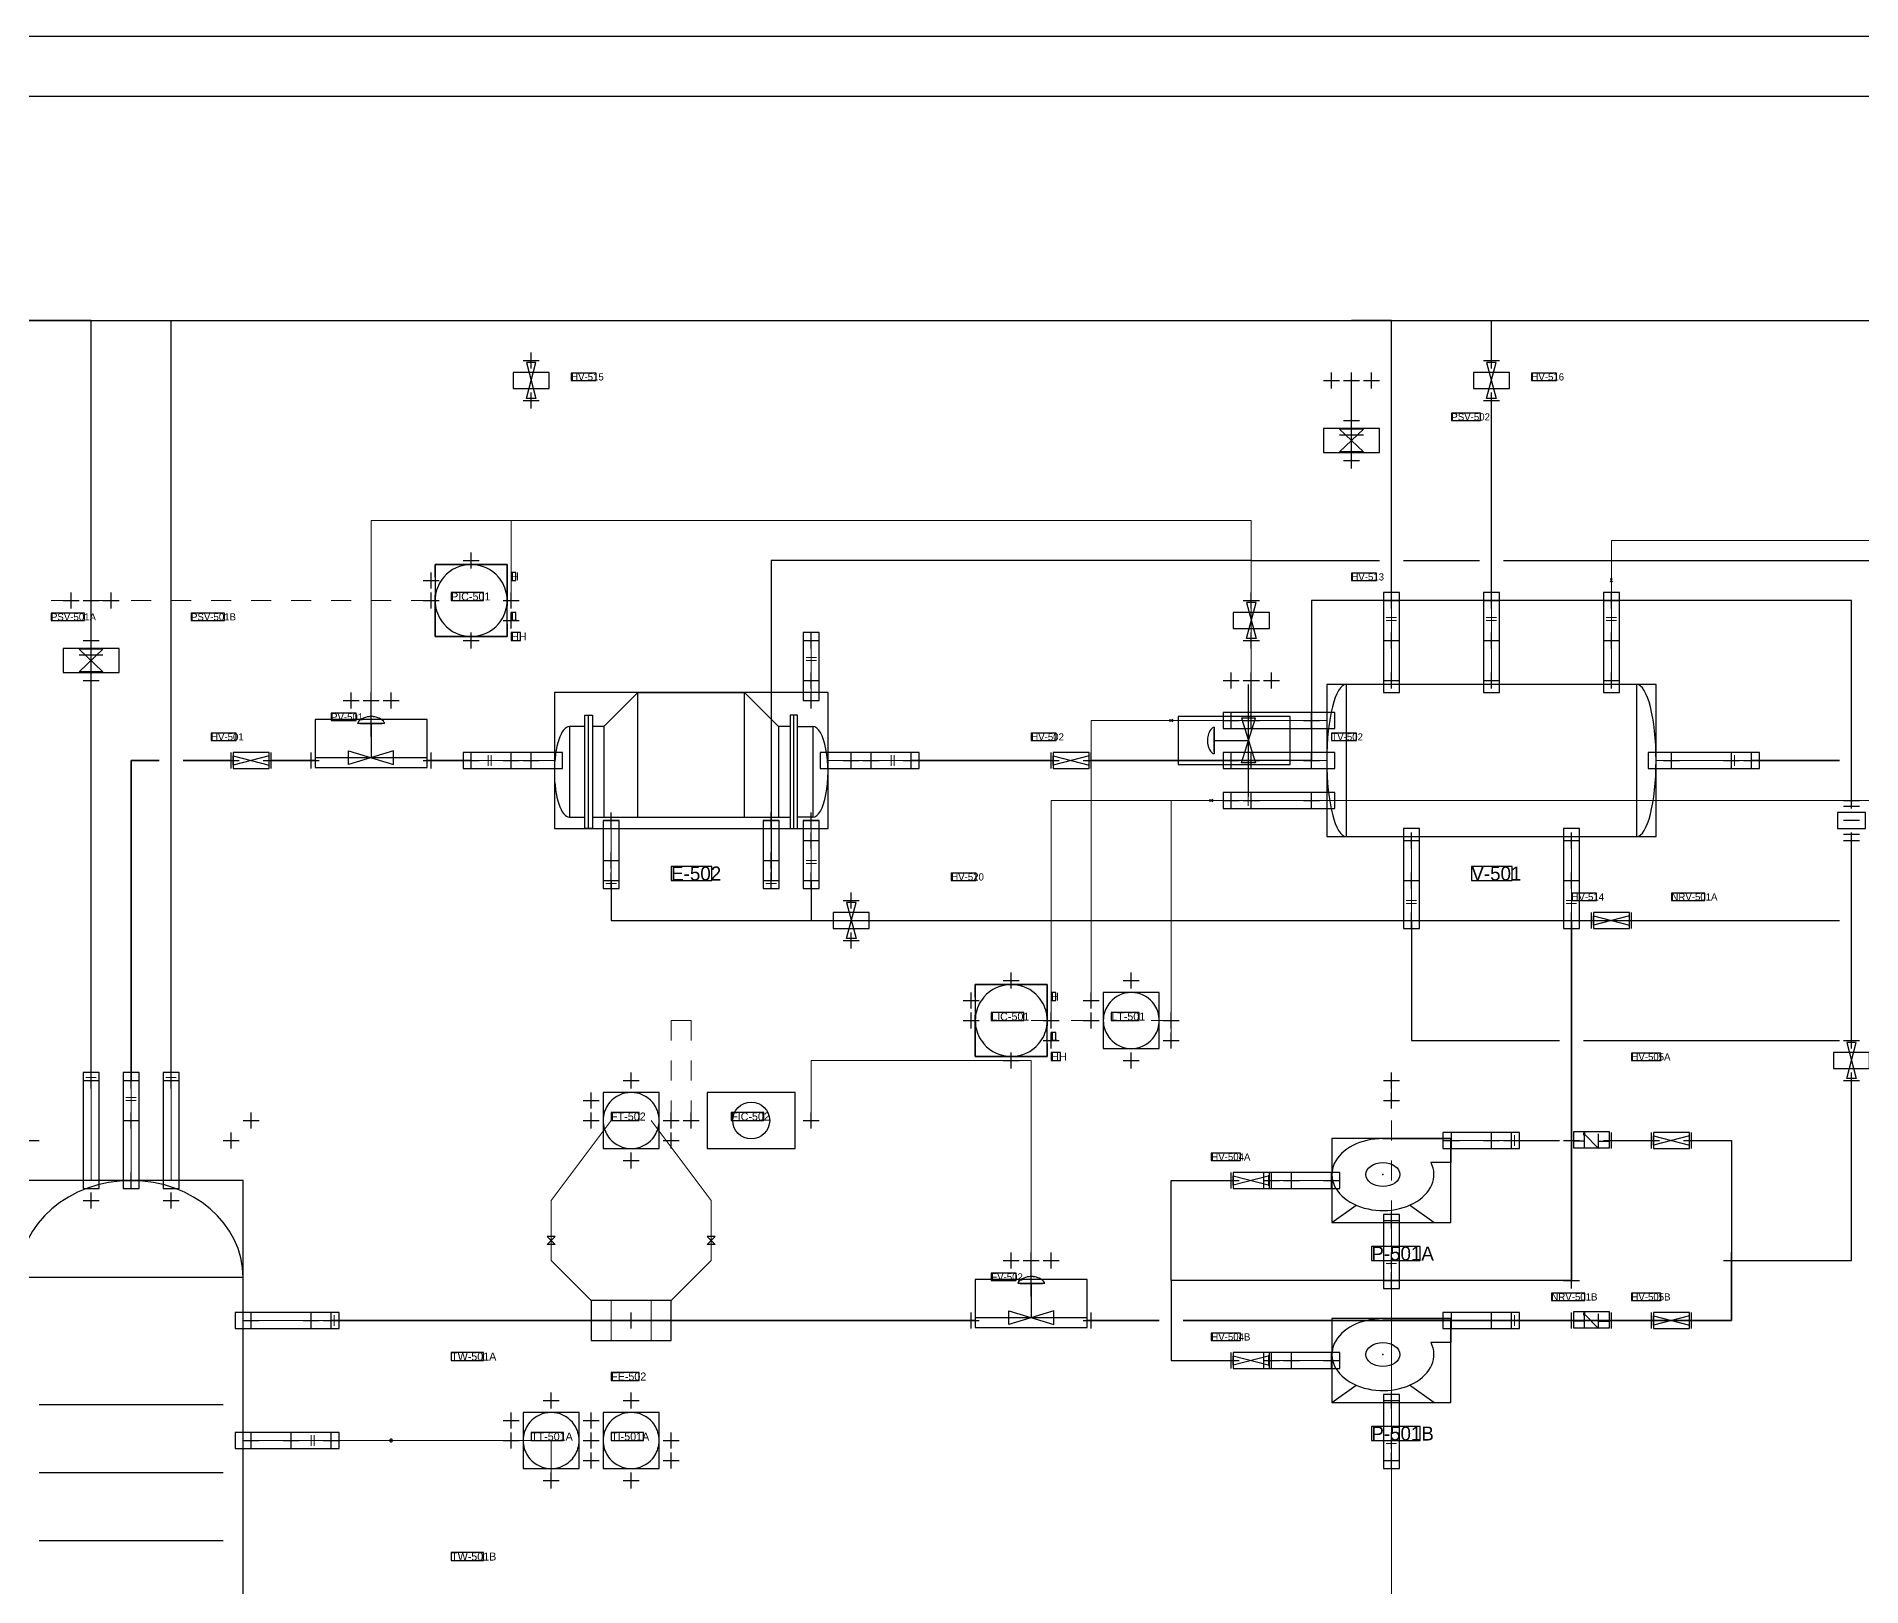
# Model space of a CAD drawing. Header units: metres. Extents: x 10 to 1179, y 10 to 831.
# Drawn here: x 476.4 to 932.5, y 443.5 to 831 of the extents above; entities that cross this region are included whole.
import ezdxf

# ---------------------------------------------------------------- set-up
doc = ezdxf.new("R2010")
doc.units = ezdxf.units.M
for name, color, linetype in [('BORDER', 7, 'Continuous'), ('DRAIN', 8, 'Continuous'), ('EQUIPMENT', 4, 'Continuous'), ('FLARE', 7, 'Continuous'), ('IMPULSE_LINE', 2, 'Continuous'), ('INSTRUMENT', 6, 'Continuous'), ('NOZZLES', 1, 'Continuous'), ('PROCESS', 1, 'Continuous'), ('QA_OVERLAY', 2, 'Continuous'), ('SIGNAL_ELECTRIC', 2, 'Continuous'), ('SIGNAL_PNEUMATIC', 2, 'Continuous'), ('SYMBOLS', 4, 'Continuous'), ('TEXT', 7, 'Continuous'), ('UTILITY', 5, 'Continuous'), ('VALVES', 1, 'Continuous')]:
    doc.layers.add(name, color=color, linetype=linetype)

# ---------------------------------------------------------------- blocks, each defined once
blk = doc.blocks.new('YAML_PID_DEETHANIZER_COLUMN')
at = {"layer": 'EQUIPMENT'}
blk.add_lwpolyline([(-0.5, -1.875), (0.5, -1.875), (0.5, 1.875), (-0.5, 1.875)], close=True, dxfattribs=at)
for centre, major_axis, start_param, end_param in [((0, 1.875), (-0.5, 0), 3.141593, 6.283185), ((0, -1.875), (0, -0.5), 4.712389, 7.853982)]:
    blk.add_ellipse(centre, major_axis=major_axis, ratio=1, start_param=start_param, end_param=end_param, dxfattribs=at)
blk = doc.blocks.new('YAML_PID_OVERHEAD_CONDENSER')
for p, q in [((-0.875, 0.75), (0.875, 0.75)), ((-1.6875, -0.75), (-1.6875, 0.5)), ((1.6875, -0.75), (1.6875, 0.5))]:
    blk.add_line(p, q)
for points in [[(-0.875, -0.625), (-0.875, 0.75), (-1.4375, 0.375), (-1.4375, -0.625)], [(0.875, -0.625), (0.875, 0.75), (1.4375, 0.375), (1.4375, -0.625)]]:
    blk.add_lwpolyline(points)
for points in [[(-1.75, 0.5), (-1.625, 0.5), (-1.625, -0.75), (-1.75, -0.75)], [(1.75, 0.5), (1.625, 0.5), (1.625, -0.75), (1.75, -0.75)]]:
    blk.add_lwpolyline(points, close=True)
at = {"linetype": 'CONTINUOUS'}
for points in [[(-1.75, 0.375), (-2, 0.375), (-2, -0.625)], [(-1.4375, 0.375), (-1.625, 0.375)], [(1.625, 0.375), (1.4375, 0.375)], [(1.75, 0.375), (2, 0.375), (2, -0.625)], [(-2, -0.625), (-1.75, -0.625)], [(-1.625, -0.625), (1.625, -0.625)], [(2, -0.625), (1.75, -0.625)]]:
    blk.add_lwpolyline(points, dxfattribs=at)
for centre, start_param, end_param in [((-2, -0.125), 3.1415927, 6.2831853), ((2, -0.125), 0, 3.1415927)]:
    blk.add_ellipse(centre, major_axis=(0, -0.5), ratio=0.5, start_param=start_param, end_param=end_param)
blk = doc.blocks.new('YAML_PID_REFLUX_DRUM')
at = {"layer": 'EQUIPMENT'}
blk.add_lwpolyline([(-1.875, -0.5), (1.875, -0.5), (1.875, 0.5), (-1.875, 0.5)], close=True, dxfattribs=at)
for centre, major_axis in [((-1.875, 0), (0, -0.5)), ((1.875, 0), (0, 0.5))]:
    blk.add_ellipse(centre, major_axis=major_axis, ratio=0.5, start_param=3.141593, end_param=6.283185, dxfattribs=at)
blk = doc.blocks.new('YAML_PID_CENTRIFUGAL_PUMP')
for points in [[(-0.062, 0.437), (0.437, 0.437), (0.437, 0.187), (0.291, 0.187)], [(-0.438, -0.438), (-0.258, -0.258)], [(0.312, -0.438), (0.133, -0.258)], [(-0.438, -0.438), (0.312, -0.438)]]:
    blk.add_lwpolyline(points)
blk.add_circle((-0.062, 0.062), 0.125)
blk.add_arc((-0.062, 0.062), 0.375, 90, 19.4712)
blk.add_point((-0.062, 0.062))
blk = doc.blocks.new('YAML_PID_MANUAL_BLOCK_VALVE')
blk.add_lwpolyline([(-0.5, -0.3), (-0.5, 0.3), (0.5, -0.3), (0.5, 0.3), (-0.5, -0.3)])
blk = doc.blocks.new('YAML_PID_CONTROL_VALVE')
at = {"layer": 'DEFAULT_255_2_778'}
for p, q in [((1.59, 3.3), (-1.59, 3.3)), ((-1.32, 3.3), (1.32, 3.3)), ((0, 3.3), (0, -3.31)), ((1.59, 3.3), (1.59, 3.3)), ((2.65, -1.99), (-2.65, -4.64)), ((-2.65, -4.64), (-2.65, -1.99)), ((-2.65, -1.99), (2.65, -4.64)), ((2.65, -4.64), (2.65, -1.99)), ((-6.61, -3.31), (6.61, -3.31))]:
    blk.add_line(p, q, dxfattribs=at)
for centre, radius, start, end in [((0.08, 2.88), 1.75, 107.8085, 139.4549), ((0.03, 3.03), 1.6, 100.7622, 107.7138), ((0.01, 3.18), 1.44, 91.8616, 100.8049), ((0, 3.29), 1.33, 90.0038, 91.7662), ((0, 3.22), 1.41, 80.7831, 89.8951), ((-0.02, 3.11), 1.52, 79.284, 80.8774), ((-0.07, 2.91), 1.72, 54.0163, 78.868), ((-0.12, 3.05), 1.49, 139.274, 170.2375), ((0.03, 3), 1.59, 16.9721, 54.9197), ((0.18, 3.07), 1.43, 9.4624, 16.199)]:
    blk.add_arc(centre, radius, start, end, dxfattribs=at)
blk = doc.blocks.new('YAML_PID_CHECK_VALVE')
at = {"layer": 'DEFAULT_255_2_778'}
for p, q in [((-2.91, 1.19), (-2.91, 1.19)), ((2.65, -1.46), (-2.65, 1.19)), ((-2.65, 1.19), (2.65, -1.46)), ((-2.65, 1.19), (-2.65, -1.46)), ((2.65, -1.46), (2.65, 1.19)), ((-2.65, -0.13), (-6.61, -0.13)), ((2.65, -0.13), (6.61, -0.13))]:
    blk.add_line(p, q, dxfattribs=at)
for start, end in [(89.871, 180.129), (179.871, 270.129), (359.871, 90.129), (269.871, 0.129)]:
    blk.add_arc((-2.65, 1.19), 0.264, start, end, dxfattribs=at)
blk = doc.blocks.new('YAML_PID_RESTRICTION_ORIFICE')
for p, q in [((-0.5, -0.6), (-0.5, 0.6)), ((0, -0.6), (0, 0.6)), ((0.5, -0.6), (0.5, 0.6))]:
    blk.add_line(p, q)
blk = doc.blocks.new('YAML_PID_RELIEF_VALVE')
at = {"layer": 'DEFAULT_255_2_778'}
for p, q in [((2.65, 1.32), (-2.65, -1.32)), ((-2.65, -1.32), (-2.65, 1.32)), ((-2.65, 1.32), (2.65, -1.32)), ((1.32, 1.32), (1.32, -1.32)), ((2.65, -1.32), (2.65, 1.32)), ((-6.61, 0), (6.61, 0))]:
    blk.add_line(p, q, dxfattribs=at)
blk = doc.blocks.new('YAML_PID_FIELD_INSTRUMENT')
for start, end in [(40.5416, 139.4584), (171.3731, 188.6269), (139.4584, 171.3731), (8.6269, 40.5416), (351.3731, 8.6269), (188.6269, 220.5416), (220.5416, 319.4584), (319.4584, 351.3731)]:
    blk.add_arc((0, 0), 0.5, start, end)
blk = doc.blocks.new('YAML_PID_DCS_CONTROLLER')
for p, q in [((-0.5, 0.325), (-0.5, 0.075)), ((0.5, 0.325), (0.5, 0.075)), ((-0.5, -0.325), (-0.5, -0.075)), ((0.5, -0.325), (0.5, -0.075))]:
    blk.add_line(p, q)
for points in [[(-0.5, 0.325), (-0.5, 0.5), (0.5, 0.5), (0.5, 0.325)], [(-0.5, -0.075), (-0.5, 0.075)], [(0.5, 0.075), (0.5, -0.075)], [(0.5, -0.325), (0.5, -0.5), (-0.5, -0.5), (-0.5, -0.325)]]:
    blk.add_lwpolyline(points)
for start, end in [(139.4584, 171.3731), (40.5416, 139.4584), (8.6269, 40.5416), (171.3731, 188.6269), (351.3731, 8.6269), (188.6269, 220.5416), (319.4584, 351.3731), (220.5416, 319.4584)]:
    blk.add_arc((0, 0), 0.5, start, end)

msp = doc.modelspace()

# ---------------------------------------------------------------- linework, layer by layer
at = {"layer": 'BORDER'}
for points in [[(10, 10), (1179, 10), (1179, 831), (10, 831), (10, 10)], [(25, 25), (1164, 25), (1164, 816), (25, 816), (25, 25)]]:
    msp.add_lwpolyline(points, dxfattribs=at)
at = {"layer": 'DRAIN', "lineweight": 25}
for points in [[(670, 620), (670, 610)], [(670, 610), (675, 610)], [(685, 610), (927, 610)], [(820, 610), (820, 580)], [(820, 580), (857, 580)], [(863, 580), (927, 580)]]:
    msp.add_lwpolyline(points, dxfattribs=at)
at = {"layer": 'EQUIPMENT'}
for p, q in [((477, 489), (523, 489)), ((477, 472), (523, 472)), ((477, 455), (523, 455))]:
    msp.add_line(p, q, dxfattribs=at)
at = {"layer": 'FLARE', "lineweight": 25}
for points in [[(490, 760), (430, 760)], [(430, 760), (1115, 760)], [(490, 760), (465, 760)], [(465, 760), (1115, 760)], [(490, 682), (490, 760)], [(490, 682), (490, 760)], [(510, 570), (510, 760)], [(510, 760), (600, 760)], [(600, 760), (1115, 760)], [(815, 760), (805, 760)], [(805, 760), (1115, 760)], [(815, 690), (815, 760)], [(840, 750), (840, 760)], [(840, 760), (1115, 760)], [(840, 690), (840, 740)], [(490, 570), (490, 668)], [(490, 570), (490, 668)]]:
    msp.add_lwpolyline(points, dxfattribs=at)
at = {"layer": 'IMPULSE_LINE', "lineweight": 18}
for p, q in [((870, 690), (870, 705)), ((870, 705), (960, 705)), ((775, 660), (740, 660)), ((740, 660), (740, 590)), ((775, 640), (760, 640)), ((760, 640), (760, 580)), ((605, 540), (620, 560)), ((645, 540), (630, 560)), ((605, 525), (605, 540)), ((645, 525), (645, 540)), ((615, 515), (605, 525)), ((635, 515), (645, 525)), ((615, 510), (615, 515)), ((635, 510), (635, 515)), ((550, 480), (565, 480)), ((565, 480), (605, 480)), ((605, 480), (605, 470))]:
    msp.add_line(p, q, dxfattribs=at)
at = {"layer": 'INSTRUMENT'}
for p, q in [((805, 733), (805, 745)), ((490, 678), (490, 690)), ((490, 678), (490, 690)), ((780, 661), (780, 670)), ((560, 656), (560, 665)), ((725, 516), (725, 525))]:
    msp.add_line(p, q, dxfattribs=at)
at = {"layer": 'INSTRUMENT', "lineweight": 18}
for p, q in [((620, 505), (620, 515)), ((630, 505), (630, 515))]:
    msp.add_line(p, q, dxfattribs=at)
at = {"layer": 'INSTRUMENT'}
msp.add_lwpolyline([(644, 553), (666, 553), (666, 567), (644, 567), (644, 553)], dxfattribs=at)
msp.add_circle((655, 560), 4.62, dxfattribs=at)
at = {"layer": 'NOZZLES', "lineweight": 13}
for p, q in [((815, 669), (815, 690)), ((840, 669), (840, 690)), ((870, 669), (870, 690)), ((816.3, 685.75), (813.7, 685.75)), ((816.3, 685), (813.7, 685)), ((841.3, 685.75), (838.7, 685.75)), ((841.3, 685), (838.7, 685)), ((871.3, 685.75), (868.7, 685.75)), ((871.3, 685), (868.7, 685)), ((670, 667), (670, 680)), ((671.3, 675.75), (668.7, 675.75)), ((671.3, 675), (668.7, 675)), ((798.84, 660), (775, 660)), ((779.25, 661.3), (779.25, 658.7)), ((780, 661.3), (780, 658.7)), ((605.8, 650), (585, 650)), ((589.25, 651.3), (589.25, 648.7)), ((590, 651.3), (590, 648.7)), ((674.2, 650), (695, 650)), ((690, 648.7), (690, 651.3)), ((690.75, 648.7), (690.75, 651.3)), ((798.84, 650), (775, 650)), ((779.25, 651.3), (779.25, 648.7)), ((780, 651.3), (780, 648.7)), ((881.16, 650), (905, 650)), ((900, 648.7), (900, 651.3)), ((900.75, 648.7), (900.75, 651.3)), ((798.84, 640), (775, 640)), ((779.25, 641.3), (779.25, 638.7)), ((780, 641.3), (780, 638.7)), ((620, 633), (620, 620)), ((660, 633), (660, 620)), ((670, 633), (670, 620)), ((820, 631), (820, 610)), ((860, 631), (860, 610)), ((668.7, 625), (671.3, 625)), ((668.7, 624.25), (671.3, 624.25)), ((618.7, 620), (621.3, 620)), ((618.7, 619.25), (621.3, 619.25)), ((658.7, 620), (661.3, 620)), ((658.7, 619.25), (661.3, 619.25)), ((818.7, 615), (821.3, 615)), ((818.7, 614.25), (821.3, 614.25)), ((858.7, 615), (861.3, 615)), ((858.7, 614.25), (861.3, 614.25)), ((491.3, 570.75), (488.7, 570.75)), ((511.3, 570.75), (508.7, 570.75)), ((491.3, 570), (488.7, 570)), ((490, 545), (490, 570)), ((501.3, 565.75), (498.7, 565.75)), ((500, 545), (500, 570)), ((511.3, 570), (508.7, 570)), ((510, 545), (510, 570)), ((501.3, 565), (498.7, 565)), ((829.88, 555), (845, 555)), ((845, 553.7), (845, 556.3)), ((845.75, 553.7), (845.75, 556.3)), ((784.25, 546.3), (784.25, 543.7)), ((785, 546.3), (785, 543.7)), ((800.12, 545), (785, 545)), ((815, 534.5), (815, 520)), ((813.7, 525), (816.3, 525)), ((813.7, 524.25), (816.3, 524.25)), ((550, 508.7), (550, 511.3)), ((550.75, 508.7), (550.75, 511.3)), ((845, 508.7), (845, 511.3)), ((845.75, 508.7), (845.75, 511.3)), ((528, 510), (550, 510)), ((829.88, 510), (845, 510)), ((784.25, 501.3), (784.25, 498.7)), ((785, 501.3), (785, 498.7)), ((800.12, 500), (785, 500)), ((815, 489.5), (815, 475)), ((528, 480), (550, 480)), ((545, 478.7), (545, 481.3)), ((545.75, 478.7), (545.75, 481.3)), ((813.7, 480), (816.3, 480)), ((813.7, 479.25), (816.3, 479.25))]:
    msp.add_line(p, q, dxfattribs=at)
at = {"layer": 'PROCESS', "lineweight": 25}
for points in [[(930, 690), (795, 690)], [(795, 690), (795, 650)], [(930, 639), (930, 690)], [(795, 650), (775, 650)], [(930, 580), (930, 631)], [(930, 525), (930, 570)], [(845, 555), (857, 555)], [(870, 555), (880, 555)], [(890, 555), (900, 555)], [(900, 555), (900, 525)], [(760, 520), (760, 545)], [(760, 545), (775, 545)], [(900, 510), (900, 525)], [(900, 525), (930, 525)], [(860, 520), (760, 520)], [(860, 520), (760, 520)], [(760, 520), (760, 500)], [(845, 510), (860, 510)], [(870, 510), (880, 510)], [(890, 510), (900, 510)], [(760, 500), (775, 500)]]:
    msp.add_lwpolyline(points, dxfattribs=at)
at = {"layer": 'PROCESS', "lineweight": 35}
for points in [[(500, 570), (500, 650)], [(500, 650), (507, 650)], [(513, 650), (525, 650)], [(535, 650), (546, 650)], [(574, 650), (585, 650)], [(695, 650), (730, 650)], [(740, 650), (775, 650)], [(905, 650), (927, 650)], [(860, 610), (860, 520)], [(900, 525), (900, 510)], [(550, 510), (711, 510)], [(739, 510), (757, 510)], [(763, 510), (900, 510)]]:
    msp.add_lwpolyline(points, dxfattribs=at)
at = {"layer": 'QA_OVERLAY'}
for p, q in [((598, 750), (602, 750)), ((600, 748), (600, 752)), ((838, 750), (842, 750)), ((840, 748), (840, 752)), ((798, 745), (802, 745)), ((800, 743), (800, 747)), ((803, 745), (807, 745)), ((803, 745), (807, 745)), ((805, 743), (805, 747)), ((805, 743), (805, 747)), ((808, 745), (812, 745)), ((810, 743), (810, 747)), ((598, 740), (602, 740)), ((600, 738), (600, 742)), ((838, 740), (842, 740)), ((840, 738), (840, 742)), ((803, 735), (807, 735)), ((805, 733), (805, 737)), ((805, 723), (805, 727)), ((803, 725), (807, 725)), ((583, 700), (587, 700)), ((585, 698), (585, 702)), ((573, 695), (577, 695)), ((575, 693), (575, 697)), ((483, 690), (487, 690)), ((483, 690), (487, 690)), ((485, 688), (485, 692)), ((485, 688), (485, 692)), ((488, 690), (492, 690)), ((488, 690), (492, 690)), ((488, 690), (492, 690)), ((488, 690), (492, 690)), ((490, 688), (490, 692)), ((490, 688), (490, 692)), ((490, 688), (490, 692)), ((490, 688), (490, 692)), ((493, 690), (497, 690)), ((493, 690), (497, 690)), ((495, 688), (495, 692)), ((495, 688), (495, 692)), ((573, 690), (577, 690)), ((575, 688), (575, 692)), ((593, 690), (597, 690)), ((593, 690), (597, 690)), ((595, 688), (595, 692)), ((595, 688), (595, 692)), ((778, 690), (782, 690)), ((780, 688), (780, 692)), ((813, 690), (817, 690)), ((813, 690), (817, 690)), ((815, 688), (815, 692)), ((815, 688), (815, 692)), ((838, 690), (842, 690)), ((838, 690), (842, 690)), ((840, 688), (840, 692)), ((840, 688), (840, 692)), ((868, 690), (872, 690)), ((868, 690), (872, 690)), ((870, 688), (870, 692)), ((870, 688), (870, 692)), ((593, 685), (597, 685)), ((595, 683), (595, 687)), ((488, 680), (492, 680)), ((488, 680), (492, 680)), ((490, 678), (490, 682)), ((490, 678), (490, 682)), ((583, 680), (587, 680)), ((585, 678), (585, 682)), ((668, 680), (672, 680)), ((668, 680), (672, 680)), ((670, 678), (670, 682)), ((670, 678), (670, 682)), ((778, 680), (782, 680)), ((780, 678), (780, 682)), ((813, 680), (817, 680)), ((815, 678), (815, 682)), ((838, 680), (842, 680)), ((840, 678), (840, 682)), ((868, 680), (872, 680)), ((870, 678), (870, 682)), ((490, 668), (490, 672)), ((490, 668), (490, 672)), ((670, 668), (670, 672)), ((670, 668), (670, 672)), ((775, 668), (775, 672)), ((780, 668), (780, 672)), ((780, 668), (780, 672)), ((780, 668), (780, 672)), ((785, 668), (785, 672)), ((815, 668), (815, 672)), ((840, 668), (840, 672)), ((870, 668), (870, 672)), ((488, 670), (492, 670)), ((488, 670), (492, 670)), ((555, 663), (555, 667)), ((560, 663), (560, 667)), ((560, 663), (560, 667)), ((565, 663), (565, 667)), ((668, 670), (672, 670)), ((668, 670), (672, 670)), ((670, 663), (670, 667)), ((773, 670), (777, 670)), ((778, 670), (782, 670)), ((778, 670), (782, 670)), ((778, 670), (782, 670)), ((783, 670), (787, 670)), ((813, 670), (817, 670)), ((838, 670), (842, 670)), ((868, 670), (872, 670)), ((553, 665), (557, 665)), ((558, 665), (562, 665)), ((558, 665), (562, 665)), ((563, 665), (567, 665)), ((668, 665), (672, 665)), ((775, 658), (775, 662)), ((775, 658), (775, 662)), ((780, 658), (780, 662)), ((795, 658), (795, 662)), ((773, 660), (777, 660)), ((773, 660), (777, 660)), ((778, 660), (782, 660)), ((793, 660), (797, 660)), ((523, 650), (527, 650)), ((525, 648), (525, 652)), ((533, 650), (537, 650)), ((535, 648), (535, 652)), ((543, 650), (547, 650)), ((545, 648), (545, 652)), ((573, 650), (577, 650)), ((575, 648), (575, 652)), ((583, 650), (587, 650)), ((583, 650), (587, 650)), ((585, 648), (585, 652)), ((585, 648), (585, 652)), ((593, 650), (597, 650)), ((593, 650), (597, 650)), ((595, 648), (595, 652)), ((595, 648), (595, 652)), ((598, 650), (602, 650)), ((600, 648), (600, 652)), ((678, 650), (682, 650)), ((680, 648), (680, 652)), ((683, 650), (687, 650)), ((683, 650), (687, 650)), ((685, 648), (685, 652)), ((685, 648), (685, 652)), ((693, 650), (697, 650)), ((693, 650), (697, 650)), ((695, 648), (695, 652)), ((695, 648), (695, 652)), ((728, 650), (732, 650)), ((730, 648), (730, 652)), ((738, 650), (742, 650)), ((740, 648), (740, 652)), ((773, 650), (777, 650)), ((773, 650), (777, 650)), ((775, 648), (775, 652)), ((775, 648), (775, 652)), ((778, 650), (782, 650)), ((780, 648), (780, 652)), ((793, 650), (797, 650)), ((795, 648), (795, 652)), ((883, 650), (887, 650)), ((885, 648), (885, 652)), ((898, 650), (902, 650)), ((900, 648), (900, 652)), ((903, 650), (907, 650)), ((903, 650), (907, 650)), ((905, 648), (905, 652)), ((905, 648), (905, 652)), ((773, 640), (777, 640)), ((773, 640), (777, 640)), ((775, 638), (775, 642)), ((775, 638), (775, 642)), ((778, 640), (782, 640)), ((778, 640), (782, 640)), ((780, 638), (780, 642)), ((780, 638), (780, 642)), ((793, 640), (797, 640)), ((795, 638), (795, 642)), ((928, 640), (932, 640)), ((930, 638), (930, 642)), ((618, 635), (622, 635)), ((620, 633), (620, 637)), ((658, 635), (662, 635)), ((660, 633), (660, 637)), ((668, 635), (672, 635)), ((670, 633), (670, 637)), ((668, 630), (672, 630)), ((668, 630), (672, 630)), ((670, 628), (670, 632)), ((670, 628), (670, 632)), ((818, 630), (822, 630)), ((820, 628), (820, 632)), ((858, 630), (862, 630)), ((860, 628), (860, 632)), ((928, 630), (932, 630)), ((930, 628), (930, 632)), ((618, 625), (622, 625)), ((618, 625), (622, 625)), ((620, 623), (620, 627)), ((620, 623), (620, 627)), ((658, 625), (662, 625)), ((658, 625), (662, 625)), ((660, 623), (660, 627)), ((660, 623), (660, 627)), ((620, 618), (620, 622)), ((620, 618), (620, 622)), ((660, 618), (660, 622)), ((660, 618), (660, 622)), ((670, 618), (670, 622)), ((670, 618), (670, 622)), ((820, 618), (820, 622)), ((860, 618), (860, 622)), ((618, 620), (622, 620)), ((618, 620), (622, 620)), ((658, 620), (662, 620)), ((658, 620), (662, 620)), ((668, 620), (672, 620)), ((668, 620), (672, 620)), ((680, 613), (680, 617)), ((818, 620), (822, 620)), ((858, 620), (862, 620)), ((678, 615), (682, 615)), ((820, 608), (820, 612)), ((820, 608), (820, 612)), ((860, 608), (860, 612)), ((860, 608), (860, 612)), ((865, 608), (865, 612)), ((875, 608), (875, 612)), ((680, 603), (680, 607)), ((818, 610), (822, 610)), ((818, 610), (822, 610)), ((858, 610), (862, 610)), ((858, 610), (862, 610)), ((863, 610), (867, 610)), ((873, 610), (877, 610)), ((678, 605), (682, 605)), ((718, 595), (722, 595)), ((720, 593), (720, 597)), ((748, 595), (752, 595)), ((750, 593), (750, 597)), ((708, 590), (712, 590)), ((710, 588), (710, 592)), ((738, 590), (742, 590)), ((740, 588), (740, 592)), ((708, 585), (712, 585)), ((710, 583), (710, 587)), ((728, 585), (732, 585)), ((728, 585), (732, 585)), ((730, 583), (730, 587)), ((730, 583), (730, 587)), ((738, 585), (742, 585)), ((740, 583), (740, 587)), ((758, 585), (762, 585)), ((758, 585), (762, 585)), ((760, 583), (760, 587)), ((760, 583), (760, 587)), ((728, 580), (732, 580)), ((730, 578), (730, 582)), ((758, 580), (762, 580)), ((760, 578), (760, 582)), ((928, 580), (932, 580)), ((930, 578), (930, 582)), ((718, 575), (722, 575)), ((720, 573), (720, 577)), ((748, 575), (752, 575)), ((750, 573), (750, 577)), ((490, 568), (490, 572)), ((500, 568), (500, 572)), ((500, 568), (500, 572)), ((510, 568), (510, 572)), ((625, 568), (625, 572)), ((815, 568), (815, 572)), ((930, 568), (930, 572)), ((488, 570), (492, 570)), ((498, 570), (502, 570)), ((498, 570), (502, 570)), ((508, 570), (512, 570)), ((615, 563), (615, 567)), ((623, 570), (627, 570)), ((813, 570), (817, 570)), ((815, 563), (815, 567)), ((928, 570), (932, 570)), ((500, 558), (500, 562)), ((530, 558), (530, 562)), ((613, 565), (617, 565)), ((615, 558), (615, 562)), ((635, 558), (635, 562)), ((635, 558), (635, 562)), ((640, 558), (640, 562)), ((670, 558), (670, 562)), ((670, 558), (670, 562)), ((670, 558), (670, 562)), ((813, 565), (817, 565)), ((498, 560), (502, 560)), ((525, 553), (525, 557)), ((528, 560), (532, 560)), ((613, 560), (617, 560)), ((633, 560), (637, 560)), ((633, 560), (637, 560)), ((635, 553), (635, 557)), ((638, 560), (642, 560)), ((668, 560), (672, 560)), ((668, 560), (672, 560)), ((668, 560), (672, 560)), ((830, 553), (830, 557)), ((840, 553), (840, 557)), ((840, 553), (840, 557)), ((845, 553), (845, 557)), ((845, 553), (845, 557)), ((860, 553), (860, 557)), ((870, 553), (870, 557)), ((880, 553), (880, 557)), ((890, 553), (890, 557)), ((473, 555), (477, 555)), ((523, 555), (527, 555)), ((625, 548), (625, 552)), ((633, 555), (637, 555)), ((828, 555), (832, 555)), ((838, 555), (842, 555)), ((838, 555), (842, 555)), ((843, 555), (847, 555)), ((843, 555), (847, 555)), ((858, 555), (862, 555)), ((868, 555), (872, 555)), ((878, 555), (882, 555)), ((888, 555), (892, 555)), ((623, 550), (627, 550)), ((498, 545), (502, 545)), ((500, 543), (500, 547)), ((773, 545), (777, 545)), ((775, 543), (775, 547)), ((783, 545), (787, 545)), ((783, 545), (787, 545)), ((783, 545), (787, 545)), ((785, 543), (785, 547)), ((785, 543), (785, 547)), ((785, 543), (785, 547)), ((788, 545), (792, 545)), ((788, 545), (792, 545)), ((790, 543), (790, 547)), ((790, 543), (790, 547)), ((798, 545), (802, 545)), ((800, 543), (800, 547)), ((488, 540), (492, 540)), ((490, 538), (490, 542)), ((508, 540), (512, 540)), ((510, 538), (510, 542)), ((813, 535), (817, 535)), ((815, 533), (815, 537)), ((718, 525), (722, 525)), ((720, 523), (720, 527)), ((723, 525), (727, 525)), ((723, 525), (727, 525)), ((725, 523), (725, 527)), ((725, 523), (725, 527)), ((728, 525), (732, 525)), ((730, 523), (730, 527)), ((813, 525), (817, 525)), ((813, 525), (817, 525)), ((813, 525), (817, 525)), ((815, 523), (815, 527)), ((815, 523), (815, 527)), ((815, 523), (815, 527)), ((898, 525), (902, 525)), ((898, 525), (902, 525)), ((900, 523), (900, 527)), ((900, 523), (900, 527)), ((813, 520), (817, 520)), ((813, 520), (817, 520)), ((813, 520), (817, 520)), ((815, 518), (815, 522)), ((815, 518), (815, 522)), ((815, 518), (815, 522)), ((858, 520), (862, 520)), ((860, 518), (860, 522)), ((530, 508), (530, 512)), ((545, 508), (545, 512)), ((550, 508), (550, 512)), ((550, 508), (550, 512)), ((625, 508), (625, 512)), ((710, 508), (710, 512)), ((740, 508), (740, 512)), ((830, 508), (830, 512)), ((840, 508), (840, 512)), ((840, 508), (840, 512)), ((845, 508), (845, 512)), ((845, 508), (845, 512)), ((860, 508), (860, 512)), ((870, 508), (870, 512)), ((880, 508), (880, 512)), ((890, 508), (890, 512)), ((528, 510), (532, 510)), ((543, 510), (547, 510)), ((548, 510), (552, 510)), ((548, 510), (552, 510)), ((623, 510), (627, 510)), ((708, 510), (712, 510)), ((738, 510), (742, 510)), ((828, 510), (832, 510)), ((838, 510), (842, 510)), ((838, 510), (842, 510)), ((843, 510), (847, 510)), ((843, 510), (847, 510)), ((858, 510), (862, 510)), ((868, 510), (872, 510)), ((878, 510), (882, 510)), ((888, 510), (892, 510)), ((775, 498), (775, 502)), ((785, 498), (785, 502)), ((785, 498), (785, 502)), ((785, 498), (785, 502)), ((790, 498), (790, 502)), ((790, 498), (790, 502)), ((800, 498), (800, 502)), ((773, 500), (777, 500)), ((783, 500), (787, 500)), ((783, 500), (787, 500)), ((783, 500), (787, 500)), ((788, 500), (792, 500)), ((788, 500), (792, 500)), ((798, 500), (802, 500)), ((603, 490), (607, 490)), ((605, 488), (605, 492)), ((623, 490), (627, 490)), ((625, 488), (625, 492)), ((813, 490), (817, 490)), ((815, 488), (815, 492)), ((593, 485), (597, 485)), ((595, 483), (595, 487)), ((613, 485), (617, 485)), ((615, 483), (615, 487)), ((528, 480), (532, 480)), ((530, 478), (530, 482)), ((538, 480), (542, 480)), ((540, 478), (540, 482)), ((548, 480), (552, 480)), ((548, 480), (552, 480)), ((550, 478), (550, 482)), ((550, 478), (550, 482)), ((593, 480), (597, 480)), ((595, 478), (595, 482)), ((613, 480), (617, 480)), ((613, 480), (617, 480)), ((613, 480), (617, 480)), ((615, 478), (615, 482)), ((615, 478), (615, 482)), ((615, 478), (615, 482)), ((633, 480), (637, 480)), ((633, 480), (637, 480)), ((635, 478), (635, 482)), ((635, 478), (635, 482)), ((813, 480), (817, 480)), ((813, 480), (817, 480)), ((815, 478), (815, 482)), ((815, 478), (815, 482)), ((613, 475), (617, 475)), ((615, 473), (615, 477)), ((633, 475), (637, 475)), ((635, 473), (635, 477)), ((813, 475), (817, 475)), ((813, 475), (817, 475)), ((815, 473), (815, 477)), ((815, 473), (815, 477)), ((603, 470), (607, 470)), ((605, 468), (605, 472)), ((623, 470), (627, 470)), ((625, 468), (625, 472))]:
    msp.add_line(p, q, dxfattribs=at)
for points in [[(595.5, 743), (604.5, 743), (604.5, 747), (595.5, 747), (595.5, 743)], [(610, 745), (616.26, 745), (616.26, 746.8), (610, 746.8), (610, 745)], [(835.5, 743), (844.5, 743), (844.5, 747), (835.5, 747), (835.5, 743)], [(850, 745), (856.26, 745), (856.26, 746.8), (850, 746.8), (850, 745)], [(830, 735), (837.31, 735), (837.31, 736.8), (830, 736.8), (830, 735)], [(798, 727), (812, 727), (812, 733), (798, 733), (798, 727)], [(576, 681), (594, 681), (594, 699), (576, 699), (576, 681)], [(595, 695), (596.16, 695), (596.16, 697), (595, 697), (595, 695)], [(805, 695), (811.26, 695), (811.26, 696.8), (805, 696.8), (805, 695)], [(580, 690), (588.12, 690), (588.12, 692), (580, 692), (580, 690)], [(813, 667), (817, 667), (817, 692), (813, 692), (813, 667)], [(838, 667), (842, 667), (842, 692), (838, 692), (838, 667)], [(868, 667), (872, 667), (872, 692), (868, 692), (868, 667)], [(480, 685), (488.35, 685), (488.35, 686.8), (480, 686.8), (480, 685)], [(515, 685), (523.35, 685), (523.35, 686.8), (515, 686.8), (515, 685)], [(595, 685), (596.16, 685), (596.16, 687), (595, 687), (595, 685)], [(775.5, 683), (784.5, 683), (784.5, 687), (775.5, 687), (775.5, 683)], [(595, 680), (597.32, 680), (597.32, 682), (595, 682), (595, 680)], [(668, 665), (672, 665), (672, 682), (668, 682), (668, 665)], [(483, 672), (497, 672), (497, 678), (483, 678), (483, 672)], [(483, 672), (497, 672), (497, 678), (483, 678), (483, 672)], [(605.8, 633), (674.2, 633), (674.2, 667), (605.8, 667), (605.8, 633)], [(798.84, 631), (881.16, 631), (881.16, 669), (798.84, 669), (798.84, 631)], [(550, 660), (556.26, 660), (556.26, 661.8), (550, 661.8), (550, 660)], [(773, 658), (800.84, 658), (800.84, 662), (773, 662), (773, 658)], [(546, 648.29), (574, 648.29), (574, 660.29), (546, 660.29), (546, 648.29)], [(761.71, 649), (789.71, 649), (789.71, 661), (761.71, 661), (761.71, 649)], [(520, 655), (526.26, 655), (526.26, 656.8), (520, 656.8), (520, 655)], [(725, 655), (731.26, 655), (731.26, 656.8), (725, 656.8), (725, 655)], [(800, 655), (806.26, 655), (806.26, 656.8), (800, 656.8), (800, 655)], [(525.5, 648), (534.5, 648), (534.5, 652), (525.5, 652), (525.5, 648)], [(583, 648), (607.8, 648), (607.8, 652), (583, 652), (583, 648)], [(672.2, 648), (697, 648), (697, 652), (672.2, 652), (672.2, 648)], [(730.5, 648), (739.5, 648), (739.5, 652), (730.5, 652), (730.5, 648)], [(773, 648), (800.84, 648), (800.84, 652), (773, 652), (773, 648)], [(879.16, 648), (907, 648), (907, 652), (879.16, 652), (879.16, 648)], [(773, 638), (800.84, 638), (800.84, 642), (773, 642), (773, 638)], [(618, 618), (622, 618), (622, 635), (618, 635), (618, 618)], [(658, 618), (662, 618), (662, 635), (658, 635), (658, 618)], [(668, 618), (672, 618), (672, 635), (668, 635), (668, 618)], [(926.5, 633), (933.5, 633), (933.5, 637), (926.5, 637), (926.5, 633)], [(818, 608), (822, 608), (822, 633), (818, 633), (818, 608)], [(858, 608), (862, 608), (862, 633), (858, 633), (858, 608)], [(635, 620), (645.15, 620), (645.15, 623.5), (635, 623.5), (635, 620)], [(705, 620), (711.26, 620), (711.26, 621.8), (705, 621.8), (705, 620)], [(835, 620), (845.15, 620), (845.15, 623.5), (835, 623.5), (835, 620)], [(860, 615), (866.26, 615), (866.26, 616.8), (860, 616.8), (860, 615)], [(885, 615), (893.35, 615), (893.35, 616.8), (885, 616.8), (885, 615)], [(675.5, 608), (684.5, 608), (684.5, 612), (675.5, 612), (675.5, 608)], [(865.5, 608), (874.5, 608), (874.5, 612), (865.5, 612), (865.5, 608)], [(711, 576), (729, 576), (729, 594), (711, 594), (711, 576)], [(730, 590), (731.16, 590), (731.16, 592), (730, 592), (730, 590)], [(743, 578), (757, 578), (757, 592), (743, 592), (743, 578)], [(715, 585), (723.12, 585), (723.12, 587), (715, 587), (715, 585)], [(745, 585), (751.96, 585), (751.96, 587), (745, 587), (745, 585)], [(730, 580), (731.16, 580), (731.16, 582), (730, 582), (730, 580)], [(730, 575), (732.32, 575), (732.32, 577), (730, 577), (730, 575)], [(875, 575), (882.31, 575), (882.31, 576.8), (875, 576.8), (875, 575)], [(925.5, 573), (934.5, 573), (934.5, 577), (925.5, 577), (925.5, 573)], [(488, 543), (492, 543), (492, 572), (488, 572), (488, 543)], [(498, 543), (502, 543), (502, 572), (498, 572), (498, 543)], [(508, 543), (512, 543), (512, 572), (508, 572), (508, 543)], [(618, 553), (632, 553), (632, 567), (618, 567), (618, 553)], [(644, 553), (666, 553), (666, 567), (644, 567), (644, 553)], [(620, 560), (626.96, 560), (626.96, 562), (620, 562), (620, 560)], [(650, 560), (658.12, 560), (658.12, 562), (650, 562), (650, 560)], [(827.88, 553), (847, 553), (847, 557), (827.88, 557), (827.88, 553)], [(860.5, 553.18), (869.5, 553.18), (869.5, 557.18), (860.5, 557.18), (860.5, 553.18)], [(880.5, 553), (889.5, 553), (889.5, 557), (880.5, 557), (880.5, 553)], [(800.12, 534.5), (829.88, 534.5), (829.88, 555.5), (800.12, 555.5), (800.12, 534.5)], [(770, 550), (777.31, 550), (777.31, 551.8), (770, 551.8), (770, 550)], [(472, 315), (528, 315), (528, 545), (472, 545), (472, 315)], [(472, 315), (528, 315), (528, 545), (472, 545), (472, 315)], [(775.5, 543), (784.5, 543), (784.5, 547), (775.5, 547), (775.5, 543)], [(783, 543), (802.12, 543), (802.12, 547), (783, 547), (783, 543)], [(813, 518), (817, 518), (817, 536.5), (813, 536.5), (813, 518)], [(810, 525), (822.18, 525), (822.18, 528.5), (810, 528.5), (810, 525)], [(711, 508.29), (739, 508.29), (739, 520.29), (711, 520.29), (711, 508.29)], [(715, 520), (721.26, 520), (721.26, 521.8), (715, 521.8), (715, 520)], [(855, 515), (863.35, 515), (863.35, 516.8), (855, 516.8), (855, 515)], [(875, 515), (882.31, 515), (882.31, 516.8), (875, 516.8), (875, 515)], [(526, 508), (552, 508), (552, 512), (526, 512), (526, 508)], [(615, 505), (635, 505), (635, 515), (615, 515), (615, 505)], [(827.88, 508), (847, 508), (847, 512), (827.88, 512), (827.88, 508)], [(860.5, 508.18), (869.5, 508.18), (869.5, 512.18), (860.5, 512.18), (860.5, 508.18)], [(880.5, 508), (889.5, 508), (889.5, 512), (880.5, 512), (880.5, 508)], [(770, 505), (777.31, 505), (777.31, 506.8), (770, 506.8), (770, 505)], [(800.12, 489.5), (829.88, 489.5), (829.88, 510.5), (800.12, 510.5), (800.12, 489.5)], [(580, 500), (588.12, 500), (588.12, 502), (580, 502), (580, 500)], [(775.5, 498), (784.5, 498), (784.5, 502), (775.5, 502), (775.5, 498)], [(783, 498), (802.12, 498), (802.12, 502), (783, 502), (783, 498)], [(620, 495), (626.96, 495), (626.96, 497), (620, 497), (620, 495)], [(813, 473), (817, 473), (817, 491.5), (813, 491.5), (813, 473)], [(598, 473), (612, 473), (612, 487), (598, 487), (598, 473)], [(618, 473), (632, 473), (632, 487), (618, 487), (618, 473)], [(810, 480), (822.18, 480), (822.18, 483.5), (810, 483.5), (810, 480)], [(526, 478), (552, 478), (552, 482), (526, 482), (526, 478)], [(600, 480), (608.12, 480), (608.12, 482), (600, 482), (600, 480)], [(620, 480), (628.12, 480), (628.12, 482), (620, 482), (620, 480)], [(580, 450), (588.12, 450), (588.12, 452), (580, 452), (580, 450)]]:
    msp.add_lwpolyline(points, dxfattribs=at)
at = {"layer": 'SIGNAL_ELECTRIC', "lineweight": 18}
for p, q in [((480, 690), (485, 690)), ((490, 690), (495, 690)), ((500, 690), (505, 690)), ((510, 690), (515, 690)), ((520, 690), (525, 690)), ((530, 690), (535, 690)), ((540, 690), (545, 690)), ((550, 690), (555, 690)), ((560, 690), (565, 690)), ((570, 690), (575, 690)), ((635, 580), (635, 585)), ((635, 585), (640, 585)), ((640, 585), (640, 580)), ((720, 585), (715, 585)), ((730, 585), (725, 585)), ((740, 585), (735, 585)), ((750, 585), (745, 585)), ((760, 585), (755, 585)), ((635, 570), (635, 575)), ((640, 575), (640, 570)), ((815, 570), (815, 565)), ((635, 560), (635, 565)), ((640, 565), (640, 560)), ((815, 560), (815, 555)), ((815, 550), (815, 545)), ((815, 540), (815, 535)), ((815, 530), (815, 525)), ((815, 525), (815, 520)), ((815, 520), (815, 515)), ((815, 515), (815, 510)), ((815, 510), (815, 505)), ((815, 505), (815, 500)), ((815, 500), (815, 495)), ((815, 495), (815, 490)), ((815, 490), (815, 485)), ((815, 485), (815, 480)), ((815, 480), (815, 475)), ((815, 475), (815, 470)), ((815, 470), (815, 465)), ((815, 465), (815, 460)), ((815, 460), (815, 455)), ((815, 455), (815, 450)), ((815, 450), (815, 445)), ((815, 445), (815, 440))]:
    msp.add_line(p, q, dxfattribs=at)
at = {"layer": 'SIGNAL_PNEUMATIC', "lineweight": 18}
for p, q in [((560, 710), (560, 665)), ((560, 710), (780, 710)), ((575, 710), (580, 710)), ((595, 690), (595, 710)), ((605, 710), (610, 710)), ((630, 710), (635, 710)), ((660, 710), (665, 710)), ((715, 710), (720, 710)), ((745, 710), (750, 710)), ((770, 710), (775, 710)), ((780, 710), (780, 670)), ((560, 690), (560, 695)), ((780, 690), (780, 695)), ((730, 585), (730, 640)), ((730, 640), (940, 640)), ((745, 640), (750, 640)), ((775, 640), (780, 640)), ((800, 640), (805, 640)), ((830, 640), (835, 640)), ((885, 640), (890, 640)), ((915, 640), (920, 640)), ((730, 630), (730, 635)), ((730, 600), (730, 605)), ((670, 560), (670, 575)), ((670, 575), (725, 575)), ((685, 575), (690, 575)), ((715, 575), (720, 575)), ((725, 575), (725, 525)), ((670, 565), (670, 570)), ((725, 555), (725, 560))]:
    msp.add_line(p, q, dxfattribs=at)
at = {"layer": 'UTILITY', "lineweight": 25}
for points in [[(780, 700), (660, 700)], [(660, 700), (660, 620)], [(780, 700), (812, 700)], [(818, 700), (837, 700)], [(843, 700), (1115, 700)], [(620, 620), (620, 610)], [(620, 610), (865, 610)], [(875, 610), (927, 610)]]:
    msp.add_lwpolyline(points, dxfattribs=at)
at = {"layer": 'VALVES'}
for points in [[(604, 531), (605, 530), (606, 531), (604, 531)], [(604, 529), (605, 530), (606, 529), (604, 529)], [(644, 531), (645, 530), (646, 531), (644, 531)], [(644, 529), (645, 530), (646, 529), (644, 529)]]:
    msp.add_lwpolyline(points, dxfattribs=at)

# ---------------------------------------------------------------- block references
at = {"layer": 'SYMBOLS', "rotation": 90}
for name, p, xscale, yscale in [('YAML_PID_MANUAL_BLOCK_VALVE', (600, 745), 9, 4), ('YAML_PID_MANUAL_BLOCK_VALVE', (840, 745), 9, 4), ('YAML_PID_RELIEF_VALVE', (805, 730), 1.0582650500408188, 2.267745105450147), ('YAML_PID_MANUAL_BLOCK_VALVE', (870, 695), 0.75, 0.75), ('YAML_PID_MANUAL_BLOCK_VALVE', (780, 685), 9, 4), ('YAML_PID_RELIEF_VALVE', (490, 675), 1.0582650500408188, 2.267745105450147), ('YAML_PID_RELIEF_VALVE', (490, 675), 1.0582650500408188, 2.267745105450147), ('YAML_PID_CONTROL_VALVE', (775, 655), 2.1165301000816377, 1.294311383901137), ('YAML_PID_RESTRICTION_ORIFICE', (930, 635), 7, 3.333333333333333), ('YAML_PID_MANUAL_BLOCK_VALVE', (680, 610), 9, 4), ('YAML_PID_MANUAL_BLOCK_VALVE', (930, 575), 9, 4)]:
    msp.add_blockref(name, p, dxfattribs=dict(at, xscale=xscale, yscale=yscale))
at = {"layer": 'SYMBOLS'}
for name, p, xscale, yscale in [('YAML_PID_DCS_CONTROLLER', (585, 690), 18, 18), ('YAML_PID_OVERHEAD_CONDENSER', (640, 650), 15.2, 22.666666666666668), ('YAML_PID_REFLUX_DRUM', (840, 650), 19.36842105263158, 38), ('YAML_PID_CONTROL_VALVE', (560, 655), 2.1165301000816377, 1.294311383901137), ('YAML_PID_MANUAL_BLOCK_VALVE', (760, 660), 0.75, 0.75), ('YAML_PID_MANUAL_BLOCK_VALVE', (530, 650), 9, 4), ('YAML_PID_MANUAL_BLOCK_VALVE', (735, 650), 9, 4), ('YAML_PID_MANUAL_BLOCK_VALVE', (770, 640), 0.75, 0.75), ('YAML_PID_MANUAL_BLOCK_VALVE', (870, 610), 9, 4), ('YAML_PID_DCS_CONTROLLER', (720, 585), 18, 18), ('YAML_PID_FIELD_INSTRUMENT', (750, 585), 14, 14), ('YAML_PID_FIELD_INSTRUMENT', (625, 560), 14, 14), ('YAML_PID_CHECK_VALVE', (865, 555), 0.6803132464548122, 1.3743969704442458), ('YAML_PID_CENTRIFUGAL_PUMP', (815, 545), 34, 24), ('YAML_PID_MANUAL_BLOCK_VALVE', (885, 555), 9, 4), ('YAML_PID_DEETHANIZER_COLUMN', (500, 430), 56, 48.421052631578945), ('YAML_PID_MANUAL_BLOCK_VALVE', (780, 545), 9, 4), ('YAML_PID_CONTROL_VALVE', (725, 515), 2.1165301000816377, 1.294311383901137), ('YAML_PID_CHECK_VALVE', (865, 510), 0.6803132464548122, 1.3743969704442458), ('YAML_PID_MANUAL_BLOCK_VALVE', (885, 510), 9, 4), ('YAML_PID_CENTRIFUGAL_PUMP', (815, 500), 34, 24), ('YAML_PID_MANUAL_BLOCK_VALVE', (780, 500), 9, 4), ('YAML_PID_FIELD_INSTRUMENT', (605, 480), 14, 14), ('YAML_PID_FIELD_INSTRUMENT', (625, 480), 14, 14), ('YAML_PID_FIELD_INSTRUMENT', (565, 480), 0.65, 0.65)]:
    msp.add_blockref(name, p, dxfattribs=dict(at, xscale=xscale, yscale=yscale))

# ---------------------------------------------------------------- texts
at = {"layer": 'TEXT'}
for s, height, p in [('HV-515', 1.8, (610, 745)), ('HV-516', 1.8, (850, 745)), ('PSV-502', 1.8, (830, 735)), ('H', 2, (595, 695)), ('HV-513', 1.8, (805, 695)), ('PIC-501', 2, (580, 690)), ('PSV-501A', 1.8, (480, 685)), ('PSV-501B', 1.8, (515, 685)), ('L', 2, (595, 685)), ('HH', 2, (595, 680)), ('PV-501', 1.8, (550, 660)), ('HV-501', 1.8, (520, 655)), ('HV-502', 1.8, (725, 655)), ('TV-502', 1.8, (800, 655)), ('E-502', 3.5, (635, 620)), ('HV-520', 1.8, (705, 620)), ('V-501', 3.5, (835, 620)), ('HV-514', 1.8, (860, 615)), ('NRV-501A', 1.8, (885, 615)), ('H', 2, (730, 590)), ('LIC-501', 2, (715, 585)), ('LT-501', 2, (745, 585)), ('L', 2, (730, 580)), ('HH', 2, (730, 575)), ('HV-505A', 1.8, (875, 575)), ('FT-502', 2, (620, 560)), ('FIC-502', 2, (650, 560)), ('HV-504A', 1.8, (770, 550)), ('P-501A', 3.5, (810, 525)), ('FV-502', 1.8, (715, 520)), ('NRV-501B', 1.8, (855, 515)), ('HV-505B', 1.8, (875, 515)), ('HV-504B', 1.8, (770, 505)), ('TW-501A', 2, (580, 500)), ('FE-502', 2, (620, 495)), ('P-501B', 3.5, (810, 480)), ('TT-501A', 2, (600, 480)), ('TI-501A', 2, (620, 480)), ('TW-501B', 2, (580, 450))]:
    msp.add_text(s, height=height, dxfattribs=at).set_placement(p)

doc.saveas('drawing.dxf')
